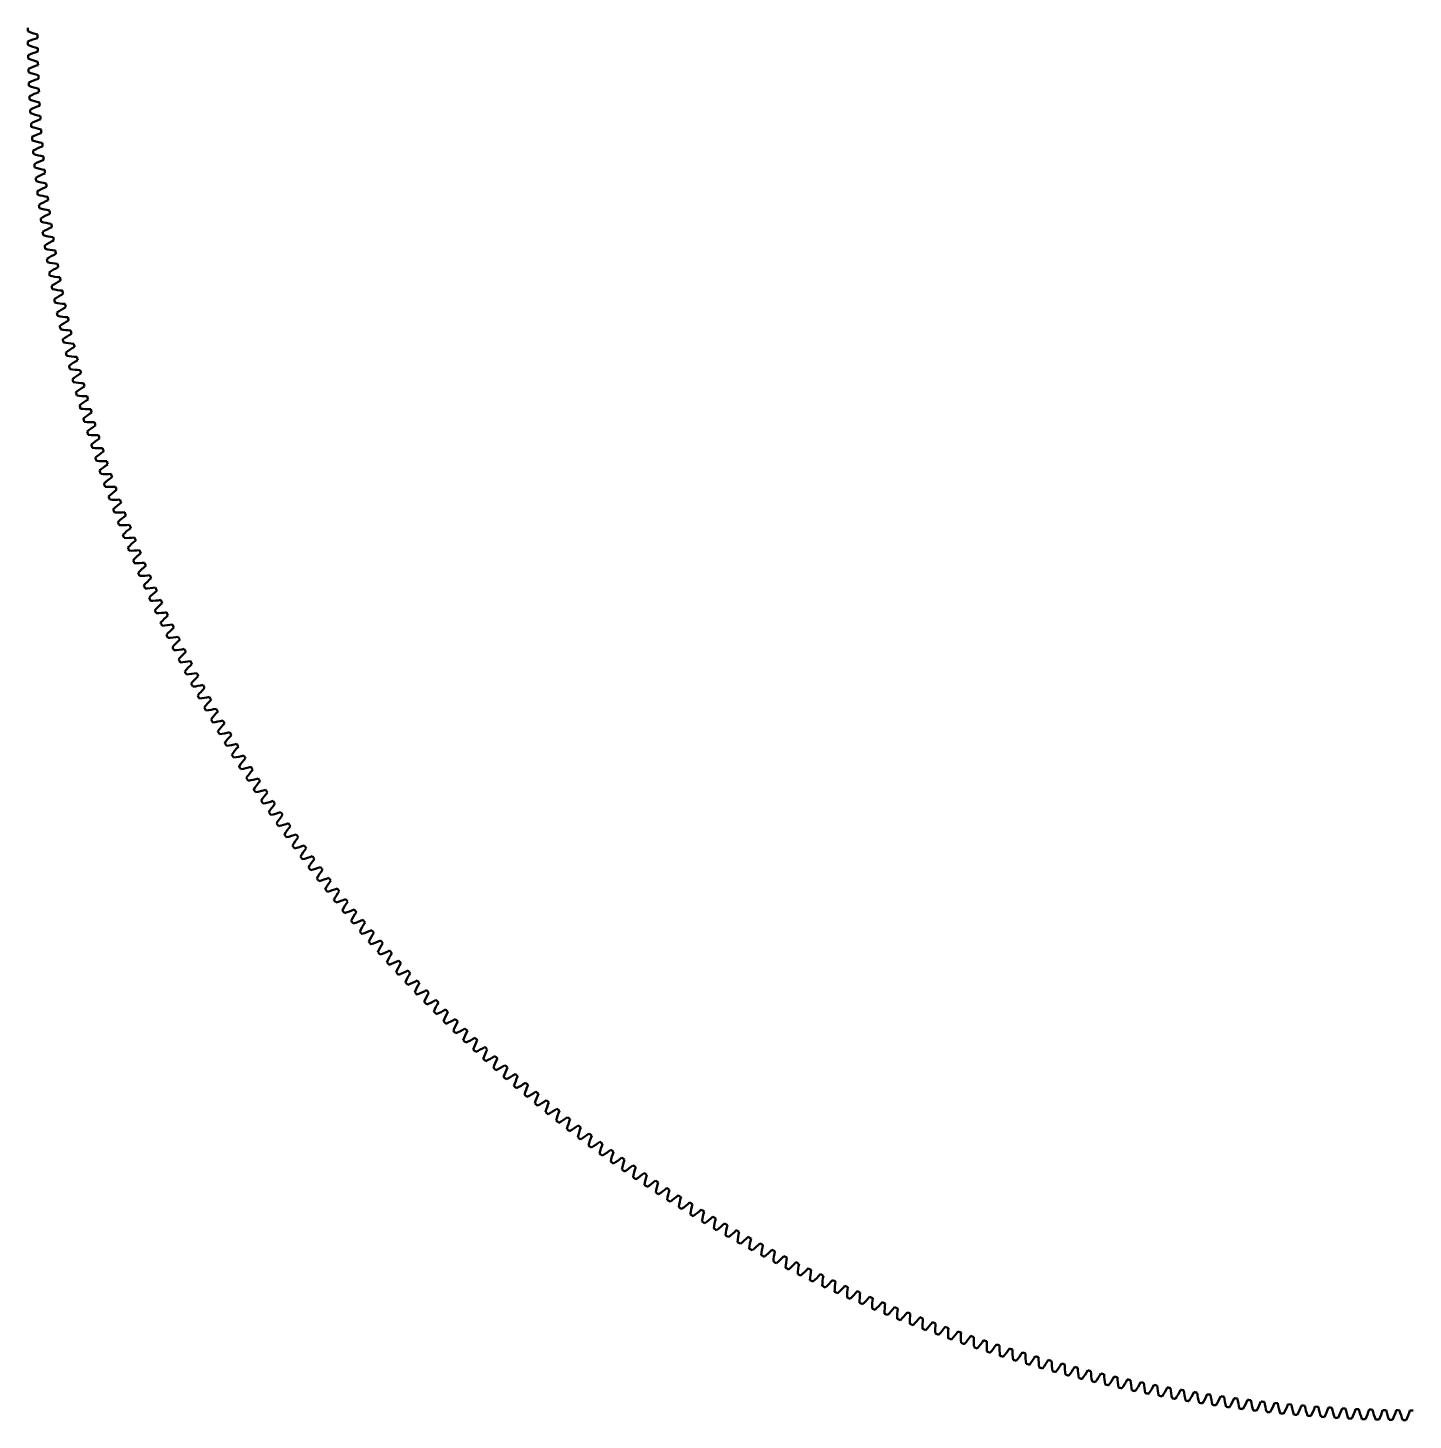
# Model space of a CAD drawing. Header units: millimetres. Extents: x -752 to 855, y 35 to 1642.
# Drawn here: x -752 to 48, y 35 to 839 of the extents above; entities that cross this region are included whole.
import ezdxf

# ---------------------------------------------------------------- set-up
doc = ezdxf.new("R2010")
doc.units = ezdxf.units.MM
doc.header["$LTSCALE"] = 0.2
doc.layers.add('Visible (ISO)', color=7, linetype='Continuous', lineweight=50)

msp = doc.modelspace()

# ---------------------------------------------------------------- linework, layer by layer
at = {"layer": 'Visible (ISO)'}
for centre, radius, start, end in [((51.29, 838.04), 803.48, 179.92969, 180.07031), ((-735.9, 874.95), 41.25, 246.73086, 255.00751), ((-735.5, 793.4), 41.25, 105.55499, 113.83164), ((51.29, 838.04), 803.48, 180.49219, 180.63281), ((-736.22, 867.22), 41.25, 247.29336, 255.57001), ((51.29, 838.04), 797.86, 180.21094, 180.35156), ((-735.02, 785.68), 41.25, 106.11749, 114.39414), ((51.29, 838.04), 803.48, 181.05469, 181.19531), ((-736.47, 859.49), 41.25, 247.85586, 256.13251), ((51.29, 838.04), 797.86, 180.77344, 180.91406), ((-734.47, 777.96), 41.25, 106.67999, 114.95664), ((51.29, 838.04), 803.48, 181.61719, 181.75781), ((-736.65, 851.75), 41.25, 248.41836, 256.69501), ((51.29, 838.04), 797.86, 181.33594, 181.47656), ((-733.84, 770.25), 41.25, 107.24249, 115.51914), ((51.29, 838.04), 803.48, 182.17969, 182.32031), ((-736.74, 844.02), 41.25, 248.98086, 257.25751), ((51.29, 838.04), 797.86, 181.89844, 182.03906), ((-733.14, 762.54), 41.25, 107.80499, 116.08164), ((51.29, 838.04), 803.48, 182.74219, 182.88281), ((-736.76, 836.28), 41.25, 249.54336, 257.82001), ((51.29, 838.04), 797.86, 182.46094, 182.60156), ((-732.36, 754.85), 41.25, 108.36749, 116.64414), ((51.29, 838.04), 803.48, 183.30469, 183.44531), ((-736.71, 828.54), 41.25, 250.10586, 258.38251), ((51.29, 838.04), 797.86, 183.02344, 183.16406), ((-731.51, 747.16), 41.25, 108.92999, 117.20664), ((51.29, 838.04), 803.48, 183.86719, 184.00781), ((-736.58, 820.81), 41.25, 250.66836, 258.94501), ((51.29, 838.04), 797.86, 183.58594, 183.72656), ((51.29, 838.04), 797.86, 184.14844, 184.28906), ((-730.58, 739.48), 41.25, 109.49249, 117.76914), ((51.29, 838.04), 803.48, 184.42969, 184.57031), ((-736.37, 813.07), 41.25, 251.23086, 259.50751), ((51.29, 838.04), 797.86, 184.71094, 184.85156), ((-729.57, 731.81), 41.25, 110.05499, 118.33164), ((51.29, 838.04), 803.48, 184.99219, 185.13281), ((-736.09, 805.34), 41.25, 251.79336, 260.07001), ((51.29, 838.04), 797.86, 185.27344, 185.41406), ((-728.49, 724.14), 41.25, 110.61749, 118.89414), ((51.29, 838.04), 803.48, 185.55469, 185.69531), ((-735.73, 797.61), 41.25, 252.35586, 260.63251), ((51.29, 838.04), 797.86, 185.83594, 185.97656), ((-727.34, 716.49), 41.25, 111.17999, 119.45664), ((51.29, 838.04), 803.48, 186.11719, 186.25781), ((-735.29, 789.89), 41.25, 252.91836, 261.19501), ((51.29, 838.04), 797.86, 186.39844, 186.53906), ((-726.11, 708.86), 41.25, 111.74249, 120.01914), ((51.29, 838.04), 803.48, 186.67969, 186.82031), ((-734.78, 782.17), 41.25, 253.48086, 261.75751), ((51.29, 838.04), 797.86, 186.96094, 187.10156), ((-724.8, 701.23), 41.25, 112.30499, 120.58164), ((51.29, 838.04), 803.48, 187.24219, 187.38281), ((-734.2, 774.46), 41.25, 254.04336, 262.32001), ((51.29, 838.04), 797.86, 187.52344, 187.66406), ((-723.42, 693.62), 41.25, 112.86749, 121.14414), ((51.29, 838.04), 803.48, 187.80469, 187.94531), ((-733.53, 766.75), 41.25, 254.60586, 262.88251), ((51.29, 838.04), 797.86, 188.08594, 188.22656), ((-721.96, 686.02), 41.25, 113.42999, 121.70664), ((51.29, 838.04), 803.48, 188.36719, 188.50781), ((-732.8, 759.05), 41.25, 255.16836, 263.44501), ((-720.43, 678.44), 41.25, 113.99249, 122.26914), ((51.29, 838.04), 797.86, 188.64844, 188.78906), ((51.29, 838.04), 803.48, 188.92969, 189.07031), ((-731.98, 751.35), 41.25, 255.73086, 264.00751), ((-718.83, 670.87), 41.25, 114.55499, 122.83164), ((51.29, 838.04), 797.86, 189.21094, 189.35156), ((51.29, 838.04), 803.48, 189.49219, 189.63281), ((-731.09, 743.67), 41.25, 256.29336, 264.57001), ((-717.15, 663.32), 41.25, 115.11749, 123.39414), ((51.29, 838.04), 797.86, 189.77344, 189.91406), ((51.29, 838.04), 803.48, 190.05469, 190.19531), ((-730.13, 735.99), 41.25, 256.85586, 265.13251), ((-715.4, 655.78), 41.25, 115.67999, 123.95664), ((51.29, 838.04), 797.86, 190.33594, 190.47656), ((51.29, 838.04), 803.48, 190.61719, 190.75781), ((-729.09, 728.32), 41.25, 257.41836, 265.69501), ((-713.57, 648.26), 41.25, 116.24249, 124.51914), ((51.29, 838.04), 797.86, 190.89844, 191.03906), ((51.29, 838.04), 803.48, 191.17969, 191.32031), ((-727.98, 720.67), 41.25, 257.98086, 266.25751), ((-711.67, 640.76), 41.25, 116.80499, 125.08164), ((51.29, 838.04), 797.86, 191.46094, 191.60156), ((51.29, 838.04), 803.48, 191.74219, 191.88281), ((-726.79, 713.02), 41.25, 258.54336, 266.82001), ((-709.7, 633.28), 41.25, 117.36749, 125.64414), ((51.29, 838.04), 797.86, 192.02344, 192.16406), ((51.29, 838.04), 803.48, 192.30469, 192.44531), ((-725.52, 705.39), 41.25, 259.10586, 267.38251), ((-707.65, 625.82), 41.25, 117.92999, 126.20664), ((51.29, 838.04), 797.86, 192.58594, 192.72656), ((51.29, 838.04), 803.48, 192.86719, 193.00781), ((-724.18, 697.77), 41.25, 259.66836, 267.94501), ((-705.53, 618.38), 41.25, 118.49249, 126.76914), ((51.29, 838.04), 797.86, 193.14844, 193.28906), ((51.29, 838.04), 803.48, 193.42969, 193.57031), ((-722.77, 690.17), 41.25, 260.23086, 268.50751), ((-703.34, 610.96), 41.25, 119.05499, 127.33164), ((51.29, 838.04), 803.48, 193.99219, 194.13281), ((51.29, 838.04), 797.86, 193.71094, 193.85156), ((-721.28, 682.57), 41.25, 260.79336, 269.07001), ((-701.07, 603.56), 41.25, 119.61749, 127.89414), ((51.29, 838.04), 803.48, 194.55469, 194.69531), ((51.29, 838.04), 797.86, 194.27344, 194.41406), ((-719.71, 675), 41.25, 261.35586, 269.63251), ((-698.74, 596.19), 41.25, 120.17999, 128.45664), ((51.29, 838.04), 803.48, 195.11719, 195.25781), ((51.29, 838.04), 797.86, 194.83594, 194.97656), ((-718.08, 667.43), 41.25, 261.91836, 270.19501), ((-696.33, 588.84), 41.25, 120.74249, 129.01914), ((51.29, 838.04), 803.48, 195.67969, 195.82031), ((51.29, 838.04), 797.86, 195.39844, 195.53906), ((-716.37, 659.89), 41.25, 262.48086, 270.75751), ((-693.84, 581.51), 41.25, 121.30499, 129.58164), ((51.29, 838.04), 803.48, 196.24219, 196.38281), ((-714.58, 652.36), 41.25, 263.04336, 271.32001), ((51.29, 838.04), 797.86, 195.96094, 196.10156), ((-691.29, 574.21), 41.25, 121.86749, 130.14414), ((51.29, 838.04), 803.48, 196.80469, 196.94531), ((-712.72, 644.85), 41.25, 263.60586, 271.88251), ((51.29, 838.04), 797.86, 196.52344, 196.66406), ((51.29, 838.04), 797.86, 197.08594, 197.22656), ((-688.66, 566.93), 41.25, 122.42999, 130.70664), ((51.29, 838.04), 803.48, 197.36719, 197.50781), ((-710.79, 637.36), 41.25, 264.16836, 272.44501), ((51.29, 838.04), 797.86, 197.64844, 197.78906), ((-685.97, 559.68), 41.25, 122.99249, 131.26914), ((51.29, 838.04), 803.48, 197.92969, 198.07031), ((-708.78, 629.89), 41.25, 264.73086, 273.00751), ((51.29, 838.04), 797.86, 198.21094, 198.35156), ((-683.2, 552.45), 41.25, 123.55499, 131.83164), ((51.29, 838.04), 803.48, 198.49219, 198.63281), ((-706.7, 622.44), 41.25, 265.29336, 273.57001), ((-680.36, 545.26), 41.25, 124.11749, 132.39414), ((51.29, 838.04), 797.86, 198.77344, 198.91406), ((51.29, 838.04), 803.48, 199.05469, 199.19531), ((-704.55, 615.01), 41.25, 265.85586, 274.13251), ((-677.45, 538.09), 41.25, 124.67999, 132.95664), ((51.29, 838.04), 797.86, 199.33594, 199.47656), ((51.29, 838.04), 803.48, 199.61719, 199.75781), ((-702.32, 607.6), 41.25, 266.41836, 274.69501), ((-674.47, 530.95), 41.25, 125.24249, 133.51914), ((51.29, 838.04), 797.86, 199.89844, 200.03906), ((51.29, 838.04), 803.48, 200.17969, 200.32031), ((-700.02, 600.21), 41.25, 266.98086, 275.25751), ((-671.42, 523.84), 41.25, 125.80499, 134.08164), ((51.29, 838.04), 797.86, 200.46094, 200.60156), ((51.29, 838.04), 803.48, 200.74219, 200.88281), ((-697.65, 592.85), 41.25, 267.54336, 275.82001), ((-668.3, 516.76), 41.25, 126.36749, 134.64414), ((51.29, 838.04), 797.86, 201.02344, 201.16406), ((51.29, 838.04), 803.48, 201.30469, 201.44531), ((-695.21, 585.51), 41.25, 268.10586, 276.38251), ((-665.11, 509.71), 41.25, 126.92999, 135.20664), ((51.29, 838.04), 797.86, 201.58594, 201.72656), ((51.29, 838.04), 803.48, 201.86719, 202.00781), ((-692.69, 578.19), 41.25, 268.66836, 276.94501), ((-661.85, 502.69), 41.25, 127.49249, 135.76914), ((51.29, 838.04), 803.48, 202.42969, 202.57031), ((51.29, 838.04), 797.86, 202.14844, 202.28906), ((-690.11, 570.9), 41.25, 269.23086, 277.50751), ((-658.53, 495.71), 41.25, 128.05499, 136.33164), ((51.29, 838.04), 803.48, 202.99219, 203.13281), ((51.29, 838.04), 797.86, 202.71094, 202.85156), ((-687.45, 563.63), 41.25, 269.79336, 278.07001), ((-655.13, 488.75), 41.25, 128.61749, 136.89414), ((51.29, 838.04), 803.48, 203.55469, 203.69531), ((-684.72, 556.39), 41.25, 270.35586, 278.63251), ((51.29, 838.04), 797.86, 203.27344, 203.41406), ((51.29, 838.04), 797.86, 203.83594, 203.97656), ((-651.67, 481.84), 41.25, 129.17999, 137.45664), ((51.29, 838.04), 803.48, 204.11719, 204.25781), ((-681.92, 549.18), 41.25, 270.91836, 279.19501), ((51.29, 838.04), 797.86, 204.39844, 204.53906), ((-648.14, 474.95), 41.25, 129.74249, 138.01914), ((51.29, 838.04), 803.48, 204.67969, 204.82031), ((-679.05, 542), 41.25, 271.48086, 279.75751), ((-644.54, 468.1), 41.25, 130.30499, 138.58164), ((51.29, 838.04), 797.86, 204.96094, 205.10156), ((51.29, 838.04), 803.48, 205.24219, 205.38281), ((-676.1, 534.84), 41.25, 272.04336, 280.32001), ((-640.87, 461.29), 41.25, 130.86749, 139.14414), ((51.29, 838.04), 797.86, 205.52344, 205.66406), ((51.29, 838.04), 803.48, 205.80469, 205.94531), ((-673.09, 527.71), 41.25, 272.60586, 280.88251), ((-637.14, 454.51), 41.25, 131.42999, 139.70664), ((51.29, 838.04), 797.86, 206.08594, 206.22656), ((51.29, 838.04), 803.48, 206.36719, 206.50781), ((-670.01, 520.62), 41.25, 273.16836, 281.44501), ((-633.34, 447.77), 41.25, 131.99249, 140.26914), ((51.29, 838.04), 797.86, 206.64844, 206.78906), ((51.29, 838.04), 803.48, 206.92969, 207.07031), ((-666.86, 513.55), 41.25, 273.73086, 282.00751), ((-629.48, 441.07), 41.25, 132.55499, 140.83164), ((51.29, 838.04), 803.48, 207.49219, 207.63281), ((51.29, 838.04), 797.86, 207.21094, 207.35156), ((-663.64, 506.52), 41.25, 274.29336, 282.57001), ((-625.55, 434.41), 41.25, 133.11749, 141.39414), ((51.29, 838.04), 803.48, 208.05469, 208.19531), ((-660.35, 499.51), 41.25, 274.85586, 283.13251), ((51.29, 838.04), 797.86, 207.77344, 207.91406), ((51.29, 838.04), 797.86, 208.33594, 208.47656), ((-621.55, 427.78), 41.25, 133.67999, 141.95664), ((51.29, 838.04), 803.48, 208.61719, 208.75781), ((-656.99, 492.54), 41.25, 275.41836, 283.69501), ((-617.49, 421.2), 41.25, 134.24249, 142.51914), ((51.29, 838.04), 797.86, 208.89844, 209.03906), ((51.29, 838.04), 803.48, 209.17969, 209.32031), ((-653.57, 485.61), 41.25, 275.98086, 284.25751), ((-613.37, 414.65), 41.25, 134.80499, 143.08164), ((51.29, 838.04), 797.86, 209.46094, 209.60156), ((51.29, 838.04), 803.48, 209.74219, 209.88281), ((-650.07, 478.71), 41.25, 276.54336, 284.82001), ((-609.18, 408.15), 41.25, 135.36749, 143.64414), ((51.29, 838.04), 797.86, 210.02344, 210.16406), ((51.29, 838.04), 803.48, 210.30469, 210.44531), ((-646.51, 471.84), 41.25, 277.10586, 285.38251), ((-604.93, 401.68), 41.25, 135.92999, 144.20664), ((51.29, 838.04), 797.86, 210.58594, 210.72656), ((51.29, 838.04), 803.48, 210.86719, 211.00781), ((-642.88, 465), 41.25, 277.66836, 285.94501), ((-600.61, 395.26), 41.25, 136.49249, 144.76914), ((51.29, 838.04), 803.48, 211.42969, 211.57031), ((-639.19, 458.21), 41.25, 278.23086, 286.50751), ((51.29, 838.04), 797.86, 211.14844, 211.28906), ((51.29, 838.04), 797.86, 211.71094, 211.85156), ((-596.24, 388.88), 41.25, 137.05499, 145.33164), ((51.29, 838.04), 803.48, 211.99219, 212.13281), ((-635.43, 451.45), 41.25, 278.79336, 287.07001), ((-591.79, 382.55), 41.25, 137.61749, 145.89414), ((51.29, 838.04), 797.86, 212.27344, 212.41406), ((51.29, 838.04), 803.48, 212.55469, 212.69531), ((-631.6, 444.72), 41.25, 279.35586, 287.63251), ((-587.29, 376.26), 41.25, 138.17999, 146.45664), ((51.29, 838.04), 797.86, 212.83594, 212.97656), ((51.29, 838.04), 803.48, 213.11719, 213.25781), ((-627.7, 438.04), 41.25, 279.91836, 288.19501), ((-582.73, 370.01), 41.25, 138.74249, 147.01914), ((51.29, 838.04), 797.86, 213.39844, 213.53906), ((51.29, 838.04), 803.48, 213.67969, 213.82031), ((-623.74, 431.39), 41.25, 280.48086, 288.75751), ((-578.1, 363.81), 41.25, 139.30499, 147.58164), ((51.29, 838.04), 797.86, 213.96094, 214.10156), ((51.29, 838.04), 803.48, 214.24219, 214.38281), ((-619.72, 424.78), 41.25, 281.04336, 289.32001), ((-573.42, 357.65), 41.25, 139.86749, 148.14414), ((51.29, 838.04), 803.48, 214.80469, 214.94531), ((-615.63, 418.22), 41.25, 281.60586, 289.88251), ((51.29, 838.04), 797.86, 214.52344, 214.66406), ((51.29, 838.04), 797.86, 215.08594, 215.22656), ((-568.67, 351.54), 41.25, 140.42999, 148.70664), ((51.29, 838.04), 803.48, 215.36719, 215.50781), ((-611.48, 411.69), 41.25, 282.16836, 290.44501), ((-563.86, 345.48), 41.25, 140.99249, 149.26914), ((51.29, 838.04), 797.86, 215.64844, 215.78906), ((51.29, 838.04), 803.48, 215.92969, 216.07031), ((-607.26, 405.2), 41.25, 282.73086, 291.00751), ((-559, 339.46), 41.25, 141.55499, 149.83164), ((51.29, 838.04), 797.86, 216.21094, 216.35156), ((51.29, 838.04), 803.48, 216.49219, 216.63281), ((-602.98, 398.76), 41.25, 283.29336, 291.57001), ((-554.08, 333.5), 41.25, 142.11749, 150.39414), ((-598.63, 392.36), 41.25, 283.85586, 292.13251), ((51.29, 838.04), 797.86, 216.77344, 216.91406), ((51.29, 838.04), 797.86, 217.33594, 217.47656), ((51.29, 838.04), 803.48, 217.05469, 217.19531), ((-549.09, 327.58), 41.25, 142.67999, 150.95664), ((51.29, 838.04), 803.48, 217.61719, 217.75781), ((-594.23, 386), 41.25, 284.41836, 292.69501), ((-544.05, 321.71), 41.25, 143.24249, 151.51914), ((51.29, 838.04), 797.86, 217.89844, 218.03906), ((51.29, 838.04), 803.48, 218.17969, 218.32031), ((-589.76, 379.68), 41.25, 284.98086, 293.25751), ((-538.95, 315.89), 41.25, 143.80499, 152.08164), ((51.29, 838.04), 797.86, 218.46094, 218.60156), ((51.29, 838.04), 803.48, 218.74219, 218.88281), ((-585.23, 373.41), 41.25, 285.54336, 293.82001), ((-533.8, 310.12), 41.25, 144.36749, 152.64414), ((51.29, 838.04), 797.86, 219.02344, 219.16406), ((51.29, 838.04), 803.48, 219.30469, 219.44531), ((-580.63, 367.19), 41.25, 286.10586, 294.38251), ((-528.59, 304.4), 41.25, 144.92999, 153.20664), ((51.29, 838.04), 803.48, 219.86719, 220.00781), ((-575.98, 361), 41.25, 286.66836, 294.94501), ((51.29, 838.04), 797.86, 219.58594, 219.72656), ((-523.32, 298.73), 41.25, 145.49249, 153.76914), ((51.29, 838.04), 797.86, 220.14844, 220.28906), ((51.29, 838.04), 803.48, 220.42969, 220.57031), ((-571.27, 354.87), 41.25, 287.23086, 295.50751), ((-518, 293.12), 41.25, 146.05499, 154.33164), ((51.29, 838.04), 797.86, 220.71094, 220.85156), ((51.29, 838.04), 803.48, 220.99219, 221.13281), ((-566.49, 348.78), 41.25, 287.79336, 296.07001), ((-512.62, 287.55), 41.25, 146.61749, 154.89414), ((-561.66, 342.74), 41.25, 288.35586, 296.63251), ((51.29, 838.04), 797.86, 221.27344, 221.41406), ((51.29, 838.04), 797.86, 221.83594, 221.97656), ((51.29, 838.04), 803.48, 221.55469, 221.69531), ((-507.19, 282.05), 41.25, 147.17999, 155.45664), ((51.29, 838.04), 803.48, 222.11719, 222.25781), ((-556.77, 336.75), 41.25, 288.91836, 297.19501), ((-501.71, 276.59), 41.25, 147.74249, 156.01914), ((51.29, 838.04), 797.86, 222.39844, 222.53906), ((51.29, 838.04), 803.48, 222.67969, 222.82031), ((-551.82, 330.8), 41.25, 289.48086, 297.75751), ((-496.17, 271.19), 41.25, 148.30499, 156.58164), ((51.29, 838.04), 797.86, 222.96094, 223.10156), ((51.29, 838.04), 803.48, 223.24219, 223.38281), ((-546.81, 324.9), 41.25, 290.04336, 298.32001), ((-490.58, 265.84), 41.25, 148.86749, 157.14414), ((51.29, 838.04), 803.48, 223.80469, 223.94531), ((51.29, 838.04), 797.86, 223.52344, 223.66406), ((-541.74, 319.06), 41.25, 290.60586, 298.88251), ((51.29, 838.04), 797.86, 224.08594, 224.22656), ((-484.93, 260.55), 41.25, 149.42999, 157.70664), ((51.29, 838.04), 803.48, 224.36719, 224.50781), ((-536.62, 313.26), 41.25, 291.16836, 299.44501), ((-479.24, 255.31), 41.25, 149.99249, 158.26914), ((51.29, 838.04), 797.86, 224.64844, 224.78906), ((51.29, 838.04), 803.48, 224.92969, 225.07031), ((-531.44, 307.51), 41.25, 291.73086, 300.00751), ((-473.49, 250.13), 41.25, 150.55499, 158.83164), ((51.29, 838.04), 797.86, 225.21094, 225.35156), ((-526.2, 301.82), 41.25, 292.29336, 300.57001), ((51.29, 838.04), 797.86, 225.77344, 225.91406), ((51.29, 838.04), 803.48, 225.49219, 225.63281), ((-467.69, 245.01), 41.25, 151.11749, 159.39414), ((51.29, 838.04), 803.48, 226.05469, 226.19531), ((-520.91, 296.18), 41.25, 292.85586, 301.13251), ((-461.85, 239.94), 41.25, 151.67999, 159.95664), ((51.29, 838.04), 797.86, 226.33594, 226.47656), ((51.29, 838.04), 803.48, 226.61719, 226.75781), ((-515.56, 290.58), 41.25, 293.41836, 301.69501), ((-455.95, 234.93), 41.25, 152.24249, 160.51914), ((51.29, 838.04), 797.86, 226.89844, 227.03906), ((-510.16, 285.05), 41.25, 293.98086, 302.25751), ((51.29, 838.04), 797.86, 227.46094, 227.60156), ((51.29, 838.04), 803.48, 227.17969, 227.32031), ((-450.01, 229.98), 41.25, 152.80499, 161.08164), ((51.29, 838.04), 803.48, 227.74219, 227.88281), ((-504.71, 279.56), 41.25, 294.54336, 302.82001), ((-444.01, 225.09), 41.25, 153.36749, 161.64414), ((51.29, 838.04), 797.86, 228.02344, 228.16406), ((51.29, 838.04), 803.48, 228.30469, 228.44531), ((-499.2, 274.13), 41.25, 295.10586, 303.38251), ((-437.97, 220.26), 41.25, 153.92999, 162.20664), ((51.29, 838.04), 797.86, 228.58594, 228.72656), ((-493.63, 268.75), 41.25, 295.66836, 303.94501), ((51.29, 838.04), 797.86, 229.14844, 229.28906), ((51.29, 838.04), 803.48, 228.86719, 229.00781), ((-431.88, 215.48), 41.25, 154.49249, 162.76914), ((51.29, 838.04), 803.48, 229.42969, 229.57031), ((-488.02, 263.43), 41.25, 296.23086, 304.50751), ((-425.75, 210.77), 41.25, 155.05499, 163.33164), ((51.29, 838.04), 797.86, 229.71094, 229.85156), ((51.29, 838.04), 803.48, 229.99219, 230.13281), ((-482.35, 258.16), 41.25, 296.79336, 305.07001), ((-419.57, 206.12), 41.25, 155.61749, 163.89414), ((51.29, 838.04), 803.48, 230.55469, 230.69531), ((51.29, 838.04), 797.86, 230.27344, 230.41406), ((-476.63, 252.95), 41.25, 297.35586, 305.63251), ((-413.34, 201.53), 41.25, 156.17999, 164.45664), ((51.29, 838.04), 797.86, 230.83594, 230.97656), ((51.29, 838.04), 803.48, 231.11719, 231.25781), ((-470.86, 247.8), 41.25, 297.91836, 306.19501), ((-407.07, 196.99), 41.25, 156.74249, 165.01914), ((51.29, 838.04), 797.86, 231.39844, 231.53906), ((-465.04, 242.7), 41.25, 298.48086, 306.75751), ((51.29, 838.04), 797.86, 231.96094, 232.10156), ((51.29, 838.04), 803.48, 231.67969, 231.82031), ((-400.75, 192.53), 41.25, 157.30499, 165.58164), ((51.29, 838.04), 803.48, 232.24219, 232.38281), ((-459.18, 237.66), 41.25, 299.04336, 307.32001), ((-394.39, 188.12), 41.25, 157.86749, 166.14414), ((51.29, 838.04), 797.86, 232.52344, 232.66406), ((51.29, 838.04), 803.48, 232.80469, 232.94531), ((-453.26, 232.68), 41.25, 299.60586, 307.88251), ((-387.99, 183.78), 41.25, 158.42999, 166.70664), ((51.29, 838.04), 803.48, 233.36719, 233.50781), ((51.29, 838.04), 797.86, 233.08594, 233.22656), ((-447.29, 227.75), 41.25, 300.16836, 308.44501), ((-381.55, 179.49), 41.25, 158.99249, 167.26914), ((51.29, 838.04), 797.86, 233.64844, 233.78906), ((51.29, 838.04), 803.48, 233.92969, 234.07031), ((-441.27, 222.89), 41.25, 300.73086, 309.00751), ((-375.06, 175.28), 41.25, 159.55499, 167.83164), ((51.29, 838.04), 797.86, 234.21094, 234.35156), ((-435.21, 218.08), 41.25, 301.29336, 309.57001), ((-368.53, 171.12), 41.25, 160.11749, 168.39414), ((51.29, 838.04), 797.86, 234.77344, 234.91406), ((51.29, 838.04), 803.48, 234.49219, 234.63281), ((51.29, 838.04), 803.48, 235.05469, 235.19531), ((-429.1, 213.34), 41.25, 301.85586, 310.13251), ((51.29, 838.04), 797.86, 235.33594, 235.47656), ((-361.97, 167.03), 41.25, 160.67999, 168.95664), ((-422.95, 208.65), 41.25, 302.41836, 310.69501), ((51.29, 838.04), 797.86, 235.89844, 236.03906), ((51.29, 838.04), 803.48, 235.61719, 235.75781), ((-355.36, 163.01), 41.25, 161.24249, 169.51914), ((51.29, 838.04), 803.48, 236.17969, 236.32031), ((-416.74, 204.02), 41.25, 302.98086, 311.25751), ((51.29, 838.04), 797.86, 236.46094, 236.60156), ((-348.71, 159.05), 41.25, 161.80499, 170.08164), ((51.29, 838.04), 803.48, 236.74219, 236.88281), ((-410.5, 199.46), 41.25, 303.54336, 311.82001), ((51.29, 838.04), 797.86, 237.02344, 237.16406), ((-342.03, 155.16), 41.25, 162.36749, 170.64414), ((51.29, 838.04), 803.48, 237.30469, 237.44531), ((-404.21, 194.96), 41.25, 304.10586, 312.38251), ((51.29, 838.04), 797.86, 237.58594, 237.72656), ((-335.31, 151.33), 41.25, 162.92999, 171.20664), ((51.29, 838.04), 803.48, 237.86719, 238.00781), ((-397.87, 190.52), 41.25, 304.66836, 312.94501), ((51.29, 838.04), 797.86, 238.14844, 238.28906), ((-328.54, 147.56), 41.25, 163.49249, 171.76914), ((51.29, 838.04), 803.48, 238.42969, 238.57031), ((-391.49, 186.14), 41.25, 305.23086, 313.50751), ((51.29, 838.04), 797.86, 238.71094, 238.85156), ((-321.75, 143.87), 41.25, 164.05499, 172.33164), ((51.29, 838.04), 803.48, 238.99219, 239.13281), ((-385.07, 181.82), 41.25, 305.79336, 314.07001), ((51.29, 838.04), 797.86, 239.27344, 239.41406), ((-314.92, 140.24), 41.25, 164.61749, 172.89414), ((51.29, 838.04), 803.48, 239.55469, 239.69531), ((-378.61, 177.57), 41.25, 306.35586, 314.63251), ((51.29, 838.04), 797.86, 239.83594, 239.97656), ((-308.05, 136.68), 41.25, 165.17999, 173.45664), ((51.29, 838.04), 803.48, 240.11719, 240.25781), ((-372.1, 173.38), 41.25, 306.91836, 315.19501), ((51.29, 838.04), 797.86, 240.39844, 240.53906), ((-301.14, 133.18), 41.25, 165.74249, 174.01914), ((51.29, 838.04), 803.48, 240.67969, 240.82031), ((-365.56, 169.26), 41.25, 307.48086, 315.75751), ((51.29, 838.04), 797.86, 240.96094, 241.10156), ((-294.21, 129.76), 41.25, 166.30499, 174.58164), ((51.29, 838.04), 803.48, 241.24219, 241.38281), ((-358.97, 165.2), 41.25, 308.04336, 316.32001), ((51.29, 838.04), 797.86, 241.52344, 241.66406), ((-287.24, 126.4), 41.25, 166.86749, 175.14414), ((51.29, 838.04), 803.48, 241.80469, 241.94531), ((-352.35, 161.2), 41.25, 308.60586, 316.88251), ((51.29, 838.04), 797.86, 242.08594, 242.22656), ((-280.23, 123.11), 41.25, 167.42999, 175.70664), ((-345.68, 157.27), 41.25, 309.16836, 317.44501), ((51.29, 838.04), 797.86, 242.64844, 242.78906), ((51.29, 838.04), 803.48, 242.36719, 242.50781), ((-273.2, 119.89), 41.25, 167.99249, 176.26914), ((51.29, 838.04), 803.48, 242.92969, 243.07031), ((-338.98, 153.41), 41.25, 309.73086, 318.00751), ((51.29, 838.04), 797.86, 243.21094, 243.35156), ((-266.13, 116.74), 41.25, 168.55499, 176.83164), ((-332.24, 149.61), 41.25, 310.29336, 318.57001), ((51.29, 838.04), 797.86, 243.77344, 243.91406), ((-259.04, 113.66), 41.25, 169.11749, 177.39414), ((51.29, 838.04), 803.48, 243.49219, 243.63281), ((51.29, 838.04), 803.48, 244.05469, 244.19531), ((-325.46, 145.88), 41.25, 310.85586, 319.13251), ((51.29, 838.04), 797.86, 244.33594, 244.47656), ((-251.91, 110.65), 41.25, 169.67999, 177.95664), ((-318.65, 142.21), 41.25, 311.41836, 319.69501), ((51.29, 838.04), 797.86, 244.89844, 245.03906), ((-244.76, 107.71), 41.25, 170.24249, 178.51914), ((51.29, 838.04), 803.48, 244.61719, 244.75781), ((51.29, 838.04), 803.48, 245.17969, 245.32031), ((-311.8, 138.61), 41.25, 311.98086, 320.25751), ((51.29, 838.04), 797.86, 245.46094, 245.60156), ((-237.57, 104.84), 41.25, 170.80499, 179.08164), ((51.29, 838.04), 803.48, 245.74219, 245.88281), ((-304.92, 135.08), 41.25, 312.54336, 320.82001), ((51.29, 838.04), 797.86, 246.02344, 246.16406), ((-230.36, 102.03), 41.25, 171.36749, 179.64414), ((-298, 131.62), 41.25, 313.10586, 321.38251), ((51.29, 838.04), 797.86, 246.58594, 246.72656), ((-223.12, 99.31), 41.25, 171.92999, 180.20664), ((51.29, 838.04), 803.48, 246.30469, 246.44531), ((51.29, 838.04), 803.48, 246.86719, 247.00781), ((-291.05, 128.23), 41.25, 313.66836, 321.94501), ((51.29, 838.04), 797.86, 247.14844, 247.28906), ((-215.85, 96.65), 41.25, 172.49249, 180.76914), ((-284.06, 124.9), 41.25, 314.23086, 322.50751), ((51.29, 838.04), 797.86, 247.71094, 247.85156), ((-208.56, 94.06), 41.25, 173.05499, 181.33164), ((-277.04, 121.64), 41.25, 314.79336, 323.07001), ((51.29, 838.04), 797.86, 248.27344, 248.41406), ((51.29, 838.04), 803.48, 247.42969, 247.57031), ((51.29, 838.04), 803.48, 247.99219, 248.13281), ((-201.25, 91.54), 41.25, 173.61749, 181.89414), ((51.29, 838.04), 803.48, 248.55469, 248.69531), ((-269.99, 118.45), 41.25, 315.35586, 323.63251), ((51.29, 838.04), 797.86, 248.83594, 248.97656), ((-193.91, 89.1), 41.25, 174.17999, 182.45664), ((-262.91, 115.33), 41.25, 315.91836, 324.19501), ((51.29, 838.04), 797.86, 249.39844, 249.53906), ((-186.54, 86.73), 41.25, 174.74249, 183.01914), ((51.29, 838.04), 803.48, 249.11719, 249.25781), ((51.29, 838.04), 803.48, 249.67969, 249.82031), ((-255.8, 112.28), 41.25, 316.48086, 324.75751), ((51.29, 838.04), 797.86, 249.96094, 250.10156), ((-179.15, 84.43), 41.25, 175.30499, 183.58164), ((51.29, 838.04), 803.48, 250.24219, 250.38281), ((-248.66, 109.3), 41.25, 317.04336, 325.32001), ((51.29, 838.04), 797.86, 250.52344, 250.66406), ((-171.75, 82.21), 41.25, 175.86749, 184.14414), ((-241.5, 106.39), 41.25, 317.60586, 325.88251), ((51.29, 838.04), 797.86, 251.08594, 251.22656), ((-164.31, 80.05), 41.25, 176.42999, 184.70664), ((-234.3, 103.55), 41.25, 318.16836, 326.44501), ((51.29, 838.04), 797.86, 251.64844, 251.78906), ((51.29, 838.04), 803.48, 250.80469, 250.94531), ((51.29, 838.04), 803.48, 251.36719, 251.50781), ((-156.86, 77.97), 41.25, 176.99249, 185.26914), ((51.29, 838.04), 803.48, 251.92969, 252.07031), ((-227.07, 100.79), 41.25, 318.73086, 327.00751), ((51.29, 838.04), 797.86, 252.21094, 252.35156), ((-149.39, 75.97), 41.25, 177.55499, 185.83164), ((-219.82, 98.09), 41.25, 319.29336, 327.57001), ((51.29, 838.04), 797.86, 252.77344, 252.91406), ((-141.9, 74.03), 41.25, 178.11749, 186.39414), ((-212.55, 95.46), 41.25, 319.85586, 328.13251), ((51.29, 838.04), 797.86, 253.33594, 253.47656), ((-134.39, 72.17), 41.25, 178.67999, 186.95664), ((51.29, 838.04), 803.48, 252.49219, 252.63281), ((51.29, 838.04), 803.48, 253.05469, 253.19531), ((51.29, 838.04), 803.48, 253.61719, 253.75781), ((-205.24, 92.91), 41.25, 320.41836, 328.69501), ((51.29, 838.04), 797.86, 253.89844, 254.03906), ((-126.86, 70.39), 41.25, 179.24249, 187.51914), ((51.29, 838.04), 803.48, 254.17969, 254.32031), ((-197.92, 90.43), 41.25, 320.98086, 329.25751), ((51.29, 838.04), 797.86, 254.46094, 254.60156), ((-119.32, 68.68), 41.25, 179.80499, 188.08164), ((-190.56, 88.02), 41.25, 321.54336, 329.82001), ((51.29, 838.04), 797.86, 255.02344, 255.16406), ((-111.76, 67.04), 41.25, 180.36749, 188.64414), ((-183.19, 85.68), 41.25, 322.10586, 330.38251), ((51.29, 838.04), 797.86, 255.58594, 255.72656), ((-104.18, 65.47), 41.25, 180.92999, 189.20664), ((51.29, 838.04), 803.48, 254.74219, 254.88281), ((51.29, 838.04), 803.48, 255.30469, 255.44531), ((51.29, 838.04), 803.48, 255.86719, 256.00781), ((-175.79, 83.41), 41.25, 322.66836, 330.94501), ((51.29, 838.04), 797.86, 256.14844, 256.28906), ((-96.59, 63.98), 41.25, 181.49249, 189.76914), ((51.29, 838.04), 803.48, 256.42969, 256.57031), ((-168.37, 81.22), 41.25, 323.23086, 331.50751), ((51.29, 838.04), 797.86, 256.71094, 256.85156), ((-88.98, 62.57), 41.25, 182.05499, 190.33164), ((-160.93, 79.1), 41.25, 323.79336, 332.07001), ((51.29, 838.04), 797.86, 257.27344, 257.41406), ((-81.36, 61.23), 41.25, 182.61749, 190.89414), ((-153.47, 77.05), 41.25, 324.35586, 332.63251), ((51.29, 838.04), 797.86, 257.83594, 257.97656), ((-73.73, 59.97), 41.25, 183.17999, 191.45664), ((-145.99, 75.08), 41.25, 324.91836, 333.19501), ((51.29, 838.04), 797.86, 258.39844, 258.53906), ((51.29, 838.04), 803.48, 256.99219, 257.13281), ((51.29, 838.04), 803.48, 257.55469, 257.69531), ((51.29, 838.04), 803.48, 258.11719, 258.25781), ((-66.08, 58.78), 41.25, 183.74249, 192.01914), ((51.29, 838.04), 803.48, 258.67969, 258.82031), ((-138.49, 73.18), 41.25, 325.48086, 333.75751), ((51.29, 838.04), 797.86, 258.96094, 259.10156), ((-58.43, 57.66), 41.25, 184.30499, 192.58164), ((51.29, 838.04), 803.48, 259.24219, 259.38281), ((-130.97, 71.35), 41.25, 326.04336, 334.32001), ((51.29, 838.04), 797.86, 259.52344, 259.66406), ((-50.76, 56.62), 41.25, 184.86749, 193.14414), ((-123.44, 69.6), 41.25, 326.60586, 334.88251), ((51.29, 838.04), 797.86, 260.08594, 260.22656), ((-43.08, 55.66), 41.25, 185.42999, 193.70664), ((-115.88, 67.92), 41.25, 327.16836, 335.44501), ((51.29, 838.04), 797.86, 260.64844, 260.78906), ((-35.4, 54.77), 41.25, 185.99249, 194.26914), ((-108.32, 66.32), 41.25, 327.73086, 336.00751), ((51.29, 838.04), 797.86, 261.21094, 261.35156), ((-27.71, 53.96), 41.25, 186.55499, 194.83164), ((-100.73, 64.79), 41.25, 328.29336, 336.57001), ((51.29, 838.04), 797.86, 261.77344, 261.91406), ((51.29, 838.04), 803.48, 259.80469, 259.94531), ((51.29, 838.04), 803.48, 260.36719, 260.50781), ((51.29, 838.04), 803.48, 260.92969, 261.07031), ((51.29, 838.04), 803.48, 261.49219, 261.63281), ((-20, 53.22), 41.25, 187.11749, 195.39414), ((51.29, 838.04), 803.48, 262.05469, 262.19531), ((-93.13, 63.33), 41.25, 328.85586, 337.13251), ((51.29, 838.04), 797.86, 262.33594, 262.47656), ((-12.3, 52.56), 41.25, 187.67999, 195.95664), ((51.29, 838.04), 803.48, 262.61719, 262.75781), ((-85.52, 61.95), 41.25, 329.41836, 337.69501), ((51.29, 838.04), 797.86, 262.89844, 263.03906), ((-4.58, 51.97), 41.25, 188.24249, 196.51914), ((51.29, 838.04), 803.48, 263.17969, 263.32031), ((-77.9, 60.65), 41.25, 329.98086, 338.25751), ((51.29, 838.04), 797.86, 263.46094, 263.60156), ((3.14, 51.46), 41.25, 188.80499, 197.08164), ((-70.26, 59.42), 41.25, 330.54336, 338.82001), ((51.29, 838.04), 797.86, 264.02344, 264.16406), ((10.86, 51.02), 41.25, 189.36749, 197.64414), ((-62.61, 58.26), 41.25, 331.10586, 339.38251), ((51.29, 838.04), 797.86, 264.58594, 264.72656), ((18.59, 50.67), 41.25, 189.92999, 198.20664), ((-54.95, 57.18), 41.25, 331.66836, 339.94501), ((51.29, 838.04), 797.86, 265.14844, 265.28906), ((26.32, 50.38), 41.25, 190.49249, 198.76914), ((-47.28, 56.17), 41.25, 332.23086, 340.50751), ((51.29, 838.04), 797.86, 265.71094, 265.85156), ((34.06, 50.18), 41.25, 191.05499, 199.33164), ((-39.59, 55.24), 41.25, 332.79336, 341.07001), ((51.29, 838.04), 797.86, 266.27344, 266.41406), ((41.79, 50.04), 41.25, 191.61749, 199.89414), ((-31.91, 54.39), 41.25, 333.35586, 341.63251), ((51.29, 838.04), 797.86, 266.83594, 266.97656), ((49.53, 49.99), 41.25, 192.17999, 200.45664), ((-24.21, 53.61), 41.25, 333.91836, 342.19501), ((51.29, 838.04), 797.86, 267.39844, 267.53906), ((57.26, 50.01), 41.25, 192.74249, 201.01914), ((-16.5, 52.91), 41.25, 334.48086, 342.75751), ((51.29, 838.04), 797.86, 267.96094, 268.10156), ((65, 50.11), 41.25, 193.30499, 201.58164), ((-8.79, 52.28), 41.25, 335.04336, 343.32001), ((51.29, 838.04), 797.86, 268.52344, 268.66406), ((72.74, 50.28), 41.25, 193.86749, 202.14414), ((-1.08, 51.73), 41.25, 335.60586, 343.88251), ((51.29, 838.04), 797.86, 269.08594, 269.22656), ((80.47, 50.53), 41.25, 194.42999, 202.70664), ((51.29, 838.04), 803.48, 263.74219, 263.88281), ((51.29, 838.04), 803.48, 264.30469, 264.44531), ((51.29, 838.04), 803.48, 264.86719, 265.00781), ((51.29, 838.04), 803.48, 265.42969, 265.57031), ((51.29, 838.04), 803.48, 265.99219, 266.13281), ((51.29, 838.04), 803.48, 266.55469, 266.69531), ((51.29, 838.04), 803.48, 267.11719, 267.25781), ((51.29, 838.04), 803.48, 267.67969, 267.82031), ((51.29, 838.04), 803.48, 268.24219, 268.38281), ((51.29, 838.04), 803.48, 268.80469, 268.94531), ((51.29, 838.04), 803.48, 269.36719, 269.50781), ((6.65, 51.25), 41.25, 336.16836, 344.44501), ((51.29, 838.04), 797.86, 269.64844, 269.78906)]:
    msp.add_arc(centre, radius, start, end, dxfattribs=at)

doc.saveas('drawing.dxf')
